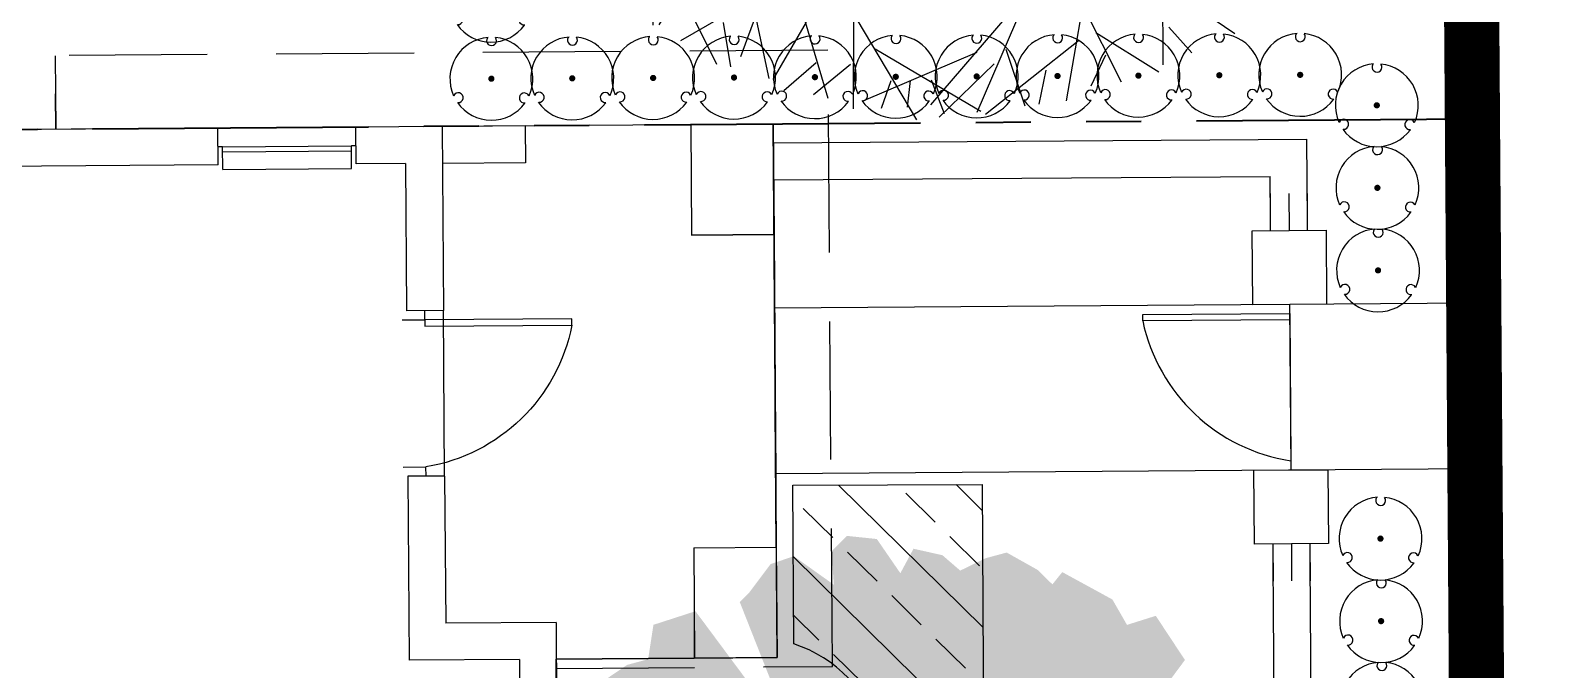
# Model space of a CAD drawing. Header units: feet. Extents: x 919634 to 928945, y 707022 to 708026.
# Drawn here: x 921058.33 to 921085.94, y 707221.49 to 707233.07 of the extents above; entities that cross this region are included whole.
import ezdxf

# ---------------------------------------------------------------- set-up
doc = ezdxf.new("R2010")
doc.units = ezdxf.units.FT
doc.header["$LTSCALE"] = 20
doc.header["$MEASUREMENT"] = 0
for name, pattern in [('PHANTOM2', [1.25, 0.625, -0.125, 0.125, -0.125, 0.125, -0.125]), ('Site Plan$0$HIDDEN2', [0.1875, 0.125, -0.0625]), ('Site Plan$0$PHANTOM2', [1.25, 0.625, -0.125, 0.125, -0.125, 0.125, -0.125])]:
    doc.linetypes.add(name, pattern=pattern)
doc.layers.add('-u-site-propline', color=7, linetype='PHANTOM2', true_color=0xd10000)
for name, color, linetype in [('-u-site-xref', 7, 'Continuous'), ('LK-SHRB-035M', 4, 'Continuous'), ('LK-SHRB-TRNK', 3, 'Continuous'), ('LK-TREE-013M', 6, 'Continuous'), ('LK-TREE-025M', 2, 'Continuous'), ('LK-TREE-035M', 123, 'Continuous'), ('LK-TREE-SM60', 251, 'Continuous'), ('LK-TREE-TRNK', 32, 'Continuous'), ('LP-SHRB', 7, 'Continuous'), ('LP-TREE', 15, 'Continuous'), ('Site Plan$0$-u-site-bldg-slab', 6, 'Continuous'), ('Site Plan$0$-u-site-bldg_interior', 252, 'Continuous'), ('Site Plan$0$-u-site-fence', 4, 'Site Plan$0$FENCELINE1'), ('Site Plan$0$-u-site-wall', 4, 'Continuous'), ('Site Plan$0$A-DOOR', 253, 'Continuous'), ('Site Plan$0$SP-BLDG-ROOF ABOVE', 4, 'Site Plan$0$HIDDEN2'), ('x-RL TH6-LP Block$0$LK-TREE-050M', 253, 'Continuous'), ('x-RL TH6-LP Block$0$LK-TREE-TRNK', 253, 'Continuous'), ('x-RL TH6-LP Block$0$LP-PATT-SHAR', 253, 'Continuous'), ('x-RL TH6-LP Block$0$LP-SHAR-BRDR-CONT', 253, 'Continuous'), ('x-RL TH6-LP Block$0$LP-TREE', 253, 'Continuous')]:
    doc.layers.add(name, color=color, linetype=linetype)
for name, color, linetype, lineweight in [('Site Plan$0$SP-LOT LINES', 252, 'Site Plan$0$PHANTOM2', 40), ('Site Plan$0$SP-SIDEWALK', 2, 'Continuous', 25), ('SP-BUILDING-FOOTPRINT', 1, 'Continuous', 25)]:
    doc.layers.add(name, color=color, linetype=linetype, lineweight=lineweight)
doc.layers.add('x-RL TH6-LP Block$0$-u-site-no_plot', color=253, linetype='Continuous', plot=False)
doc.layers.add('x-RL TH6-LP Block$0$LK-TREE-SHAD', color=253, linetype='Continuous', plot=False)
doc.layers.get('-u-site-xref').off()
doc.linetypes.add('Site Plan$0$FENCELINE1', pattern='A,0.25,-0.1,[133,ltypeshp.shx,S=0.1,R=0,X=-0.1,Y=0],-0.1,1', length=1.45)

# ---------------------------------------------------------------- blocks, each defined once
blk = doc.blocks.new('Site Plan$0$_Details_Kneewall&GATE')
at = {"layer": 'Site Plan$0$-u-site-fence'}
for p, q in [((-2.010000000009313, -0.6699999999254942), (-1.339999999967404, -0.6699999999254942)), ((0, -0.6699999999254942), (3, -0.6699999999254942)), ((0.1666666667442769, -0.6699999989941716), (2.833333333139308, -0.6700000007404014)), ((4.339999999967404, -0.6699999999254942), (5.010000000009313, -0.6699999999254942))]:
    blk.add_line(p, q, dxfattribs=at)
blk.add_lwpolyline([(0.2812500001164153, -3.334039417095482), (0.1666666667442769, -3.334039417095482), (0.1666666667442769, -0.6699999989941716), (0.2812500001164153, -0.6699999989941716)], close=True, dxfattribs=at)
blk.add_arc((-0.367615639581345, -0.1580065070884302), 3.241637188778279, 281.5466680696944, 350.9124866154715, dxfattribs=at)
at = {"layer": 'Site Plan$0$-u-site-wall'}
for p, q in [((-1.339999999967404, -0.3349999998463318), (-2.010000000009313, -0.3349999998463318)), ((4.339999999967404, -0.3349999998463318), (5.010000000009313, -0.3349999998463318)), ((-1.339999999967404, -1.004999999888241), (-2.010000000009313, -1.004999999888241)), ((4.339999999967404, -1.004999999888241), (5.010000000009313, -1.004999999888241))]:
    blk.add_line(p, q, dxfattribs=at)
for points in [[(-1.339999999967404, 0), (0, 0), (0, -1.3399999999674042), (-1.339999999967404, -1.3399999999674042)], [(3, 0), (4.339999999967404, 0), (4.339999999967404, -1.3399999999674042), (3, -1.3399999999674042)]]:
    blk.add_wipeout(points).dxf.layer = 'Site Plan$0$-u-site-wall'
for points in [[(-1.339999999967404, 0), (0, 0), (0, -1.339999999967404), (-1.339999999967404, -1.339999999967404)], [(3, 0), (4.339999999967404, 0), (4.339999999967404, -1.339999999967404), (3, -1.339999999967404)]]:
    blk.add_lwpolyline(points, close=True, dxfattribs=at)
blk = doc.blocks.new('Site Plan$0$_Details_TH6_wall')
at = {"layer": 'Site Plan$0$-u-site-wall'}
for p, q in [((26.26114052953199, 11.17905445431825, -3.51021294011193e-07), (6.261421404546127, 11.04863955639303, -3.510211420201008e-07)), ((3.261485184426419, 11.02907746308483, -3.510211420201792e-07), (0.2687838730635121, 11.00956255046185, -3.510211420202663e-07)), ((0.3313185257138684, 1.337029994116165, 4.963985227955751e-08), (0.2687838730635121, 11.00956255046185, -2.21863025537064e-07)), ((3.265854050754569, 10.35909170750529, -3.510211420203367e-07), (0.9431012092391029, 10.34394541929942, -3.510211420202664e-07)), ((1.001304282573983, 1.341398861608468, 5.452612147528566e-08), (0.9431012092391029, 10.34394541929942, -1.649647676471049e-07)), ((21.92295885749627, 10.48075163690373, -3.510212610104047e-07), (6.265790270874277, 10.3786538009299, -3.510211420204159e-07))]:
    blk.add_line(p, q, dxfattribs=at)
at = {"layer": 'Site Plan$0$-u-site-wall', "rotation": 0.3736110129751679}
blk.add_blockref('Site Plan$0$_Details_Kneewall&GATE', (3.259300763020292, 11.36406851699576, -3.510211175851145e-07), dxfattribs=at)
blk = doc.blocks.new('*U239')
at = {"layer": 'Site Plan$0$A-DOOR'}
blk.add_lwpolyline([(-28.625, -31.96847301748949), (-30, -31.96847301748949), (-30, 0), (-28.625, 0)], close=True, dxfattribs=at)
blk.add_arc((-36.41138767640513, 6.143921902290211), 38.89964626533935, 281.5466680525947, 350.9124866484809, dxfattribs=at)
blk = doc.blocks.new('Site Plan')
at = {"layer": 'Site Plan$0$-u-site-bldg-slab'}
for p, q in [((921071.803369468, 707229.3743255122, 2.697553752533984e-08), (921071.843863994, 707223.7078035363, 2.697553752533984e-08)), ((921065.8344890721, 707224.9982262676, 2.697553752533984e-08), (921065.8130507936, 707227.9981496667, 2.697553752533984e-08)), ((921070.3633746405, 707221.6971724832, 2.346625532772516e-07), (921067.8582583142, 707221.6792702322, 2.697553752533984e-08))]:
    blk.add_line(p, q, dxfattribs=at)
at = {"layer": 'Site Plan$0$-u-site-bldg_interior'}
for p, q in [((921061.7270195001, 707231.3023682099, 2.697553754543162e-08), (921046.3315792783, 707231.1923481557, 2.697553752597302e-08)), ((921061.7270195001, 707231.3023682099, 2.697553754543162e-08), (921064.226955666, 707231.320233442, 2.697553754260324e-08)), ((921061.731783562, 707230.6357185658, 2.697553754543162e-08), (921061.7270195001, 707231.3023682099, 2.697553754543162e-08)), ((921065.7892304842, 707231.3313978879, 2.697553752533984e-08), (921064.226955666, 707231.320233442, 2.697553754260324e-08)), ((921064.2317197279, 707230.6535837979, 2.697553754260324e-08), (921064.226955666, 707231.320233442, 2.697553754260324e-08)), ((921065.7892304842, 707231.3313978879, 2.697553752533984e-08), (921065.8130507936, 707227.9981496667, 2.697553752533984e-08)), ((921067.2943741778, 707231.3418974436, 8.820826040139538e-07), (921065.7892323179, 707231.3311412857, 2.697553752533984e-08)), ((921067.2943741778, 707231.3418974436, 8.820826040139538e-07), (921067.29916206, 707230.6719145512, 8.820826040139538e-07)), ((921071.789079116, 707231.3740178427, 2.697553752533984e-08), (921070.2942975769, 707231.3633357221, 2.346625532772516e-07)), ((921070.2942975769, 707231.3633357221, 2.346625532772516e-07), (921070.3085879288, 707229.3636433919, 2.346625532772516e-07)), ((921071.789079116, 707231.3740178427, 2.697553752533984e-08), (921071.803369468, 707229.3743255122, 2.697553752533984e-08)), ((921061.812758209, 707230.9660744531, 2.697553754543162e-08), (921061.7294270035, 707230.9654789454, 2.697553754543162e-08)), ((921061.812758209, 707230.9660744531, 2.697553754543162e-08), (921064.1439563193, 707230.9827338366, 2.697553754260324e-08)), ((921061.8157102752, 707230.5529828679, 2.697553754543162e-08), (921061.812758209, 707230.9660744531, 2.697553754543162e-08)), ((921064.2293631694, 707230.9833441775, 2.697553754260324e-08), (921064.1460319639, 707230.9827486697, 2.697553754260324e-08)), ((921064.14898403, 707230.5696570845, 2.697553754260324e-08), (921064.1460319639, 707230.9827486697, 2.697553754260324e-08)), ((921061.731783562, 707230.6357185658, 2.697553754543162e-08), (921046.3363433402, 707230.5256985115, 2.697553752597302e-08)), ((921061.8134197845, 707230.8734981664, 2.697553754543162e-08), (921064.1446178949, 707230.8901575499, 2.697553754260324e-08)), ((921065.1273449018, 707230.6599841819, 2.697553752533984e-08), (921064.2317197279, 707230.6535837979, 2.697553754260324e-08)), ((921065.1273449018, 707230.6599841819, 2.697553752533984e-08), (921065.1464011493, 707227.9933856048, 2.697553752533984e-08)), ((921067.29916206, 707230.6719145512, 8.820826040139538e-07), (921065.7940202, 707230.6611583931, 2.697553752533984e-08)), ((921061.8157102752, 707230.5529828679, 2.697553754543162e-08), (921064.14898403, 707230.5696570845, 2.697553754260324e-08)), ((921070.3085879288, 707229.3636433919, 2.346625532772516e-07), (921071.803369468, 707229.3743255122, 2.697553752533984e-08)), ((921065.8130507936, 707227.9981496667, 2.697553752533984e-08), (921065.1464011493, 707227.9933856048, 2.697553752533984e-08)), ((921065.4773525443, 707227.8290797523, 2.697553752533984e-08), (921065.4761615288, 707227.9957421633, 2.697553752533984e-08)), ((921065.0642609593, 707227.8261276861, 2.697553752533984e-08), (921065.4773525443, 707227.8290797523, 2.697553752533984e-08)), ((921065.0833172068, 707225.1595291093, 2.697553752533984e-08), (921065.4964087919, 707225.1624811754, 2.697553752533984e-08)), ((921065.4975998073, 707224.9958187642, 2.697553752533984e-08), (921065.4964087919, 707225.1624811754, 2.697553752533984e-08)), ((921065.8344890721, 707224.9982262676, 2.697553752533984e-08), (921065.1678394278, 707224.9934622057, 2.697553752533984e-08)), ((921065.1678394278, 707224.9934622057, 2.697553752533984e-08), (921065.1916597373, 707221.6602139847, 2.697553752533984e-08)), ((921065.8344890721, 707224.9982262676, 2.697553752533984e-08), (921065.8535453196, 707222.3316276908, 2.697553752533984e-08)), ((921070.3490824548, 707223.6971214159, 2.346625532772516e-07), (921071.843863994, 707223.7078035363, 2.697553752533984e-08)), ((921070.3490824548, 707223.6971214159, 2.346625532772516e-07), (921070.3633746405, 707221.6971724832, 2.346625532772516e-07)), ((921071.843863994, 707223.7078035363, 2.697553752533984e-08), (921071.8581561797, 707221.7078546035, 2.697553752533984e-08)), ((921067.8534942523, 707222.3459198765, 2.697553752533984e-08), (921065.8535453196, 707222.3316276908, 2.697553752533984e-08)), ((921067.8534942523, 707222.3459198765, 2.697553752533984e-08), (921067.8742625846, 707219.4397440836, 2.697553752533984e-08)), ((921067.19160867, 707221.6745061703, 2.697553752533984e-08), (921065.1916597373, 707221.6602139847, 2.697553752533984e-08)), ((921067.19160867, 707221.6745061703, 2.697553752533984e-08), (921067.2076129405, 707219.4349800217, 2.697553752533984e-08)), ((921071.8581561797, 707221.7078546035, 2.697553752533984e-08), (921070.3633746405, 707221.6971724832, 2.346625532772516e-07))]:
    blk.add_line(p, q, dxfattribs=at)
at = {"layer": 'Site Plan$0$SP-BLDG-ROOF ABOVE'}
for p, q in [((921071.803369468, 707229.3743255122, 2.697553752533984e-08), (921070.3085879288, 707229.3636433919, 2.346625532772516e-07)), ((921071.843863994, 707223.7078035363, 2.697553752533984e-08), (921071.803369468, 707229.3743255122, 2.697553752533984e-08)), ((921070.3490824548, 707223.6971214159, 2.346625532772516e-07), (921071.843863994, 707223.7078035363, 2.697553752533984e-08)), ((921067.8534942523, 707222.3459198765, 2.697553752533984e-08), (921067.8582583142, 707221.6792702322, 2.697553752533984e-08)), ((921070.3633746405, 707221.6971724832, 2.346625532772516e-07), (921070.3586105786, 707222.3638221273, 2.346625532772516e-07)), ((921067.8582583142, 707221.6792702322, 2.697553752533984e-08), (921070.3633746405, 707221.6971724832, 2.346625532772516e-07))]:
    blk.add_line(p, q, dxfattribs=at)
at = {"layer": 'Site Plan$0$SP-BLDG-ROOF ABOVE', "elevation": 2.697553752533984e-08}
blk.add_lwpolyline([(921067.8594497881, 707221.5125436706), (921072.8593221199, 707221.5482741408), (921072.7795568679, 707232.7144244158), (921058.7798832086, 707232.6143788937), (921058.7894110534, 707231.2811186359), (921058.7848187184, 707231.923738017)], dxfattribs=at)
at = {"layer": 'Site Plan$0$SP-LOT LINES', "ltscale": 0.4, "elevation": 2.697553752533984e-08}
blk.add_lwpolyline([(921084.6150175129, 707209.1319002379), (921084.4554214397, 707231.4646633198), (920990.4578216025, 707230.7929305936), (920990.6174176758, 707208.4601675116)], close=True, dxfattribs=at)
at = {"layer": 'Site Plan$0$SP-SIDEWALK', "elevation": 2.697553752533984e-08}
blk.add_lwpolyline([(921084.5006791102, 707225.1316200844), (921084.4792408317, 707228.1315434834), (921071.8128975916, 707228.0410262237), (921071.8343358702, 707225.0411028246)], close=True, dxfattribs=at)
at = {"layer": 'Site Plan$0$-u-site-bldg_interior', "xscale": -0.08333333333333334, "yscale": 0.08333333333333334, "zscale": 0.08333333333333333, "rotation": 90.40944444413007}
blk.add_blockref('*U239', (921065.4952177764, 707225.3291435865, 2.697553752533984e-08), dxfattribs=at)
at = {"layer": 'Site Plan$0$-u-site-wall', "rotation": 270.0358732438042}
blk.add_blockref('Site Plan$0$_Details_TH6_wall', (921070.4481778819, 707231.3646839677, 3.882744892544605e-07), dxfattribs=at)
blk = doc.blocks.new('x-RL TH6-LP Block$0$TREE-SIMP-024')
at = {"layer": 'x-RL TH6-LP Block$0$LK-TREE-SHAD'}
blk.add_hatch(color=256, dxfattribs=at).paths.add_polyline_path([(0.1890392876505302, -0.4914625425579686), (0.2122538417685007, -0.5256094872272712), (0.2532375141730938, -0.5283298083166699), (0.3119894994224524, -0.5023558214439703), (0.3488751212994714, -0.5037111922460724), (0.3748395371480342, -0.4777467763975238), (0.4103546213606251, -0.4941301901573638), (0.4458784854625435, -0.4804583228024413), (0.4499869085587704, -0.4463034049931593), (0.4827752814527457, -0.4435615268122319), (0.5237645425420112, -0.4271557661335734), (0.5374364046921016, -0.3916319072365013), (0.4677999237022448, -0.2646004044787063), (0.4814606117391236, -0.2673287123739385), (0.5811675407061045, -0.3424377704076562), (0.6358238768052615, -0.3069019339042427), (0.6249050584882809, -0.2713852550636489), (0.6563316736071556, -0.2536161387256897), (0.6905033561629352, -0.1921294586080649), (0.6754793072618952, -0.1798385099472739), (0.6932444327993608, -0.1620733844098154), (0.7151139873763555, -0.1238148273882871), (0.7082908266705772, -0.09785999622977926), (0.6932723684028588, -0.06644295733990191), (0.7124048371439358, -0.04457898493521384), (0.7206121090560202, -0.009056715461291276), (0.6905616235424645, 0.007328289670340382), (0.7329206188030071, 0.03602978614996744), (0.7370298401875459, 0.07291700591118655), (0.7179093405918024, 0.09203750550695133), (0.676924078764074, 0.08929323635833697), (0.7124583154346453, 0.1384849718098451), (0.7029036562701094, 0.1671713118368103), (0.6687575131452945, 0.193118164650528), (0.6564657629400017, 0.2054099148558279), (0.5362310864248627, 0.1589257265477073), (0.5335043751062472, 0.1780510184884818), (0.6455525333076935, 0.2600526754644719), (0.629173911892849, 0.311961547954219), (0.5868252892009878, 0.3187799195711634), (0.5800021304438587, 0.3447347591907146), (0.5417667199370442, 0.4021018401502943), (0.5253745262878908, 0.4075616432481155), (0.5089783437868505, 0.3993599652255568), (0.5035185354842042, 0.4157521536698852), (0.4693747885318942, 0.4498959006221668), (0.4488845495600344, 0.4567206592121238), (0.4038004408650693, 0.4526090468599193), (0.3942457764956941, 0.4812953816820524), (0.3464349545334926, 0.496309052809579), (0.3341336228943703, 0.4758132232043835), (0.3327790503805659, 0.5154311470333397), (0.3081915624256624, 0.5263531546063263), (0.2494443643164743, 0.5167729508059438), (0.2439733819006165, 0.4949129724579535), (0.2112025668366186, 0.5522816480455219), (0.1524505763824209, 0.5263076559679831), (0.1497110976301883, 0.5017161739563747), (0.1811305294363592, 0.4948946130834457), (0.202984124067541, 0.4785072085230979), (0.212541181353231, 0.45801777109574), (0.2344003614129235, 0.4607564515596465), (0.2835801296677403, 0.4553062246908226), (0.2904048882577115, 0.4348159857189486), (0.3081524507603319, 0.3924705522830649), (0.3614310626261954, 0.3883876718740424), (0.3819133199970679, 0.354239934121253), (0.3832702886833488, 0.3228189044308749), (0.4119582233383312, 0.3187288407091629), (0.4338078271690051, 0.2886799465673988), (0.4365281534632288, 0.2476962793676662), (0.312182657679358, 0.1588602791116926), (0.4802353394693739, 0.2149214735031819), (0.5048180383354861, 0.1876056743968348), (0.5075423554302176, 0.1602834967785185), (0.5048004805054802, 0.1274951206283248), (0.4965979976822155, 0.1083666426877699), (0.5239185806725288, 0.1001777301501932), (0.5416661483799885, 0.05783230191914868), (0.5266269378214474, 0.01820959095000774), (0.5074992581692186, 0.01273941007867307), (0.5252540059331636, -0.005015337685279064), (0.5129446926930257, -0.05283414645331419), (0.4979158599080051, -0.05693698412104453), (0.5361496757868451, -0.1197686605234622), (0.5033493272351564, -0.1634950041924412), (0.4732932530368998, -0.1662360808288668), (0.4801140208263632, -0.2003878093821498), (0.4746406454941905, -0.2304446851249153), (0.4514085283413749, -0.2564082994289478), (0.4418442877430095, -0.2605095392124781), (0.426813860329986, -0.2700769723230536), (0.4186041922453967, -0.3137961359355472), (0.3899074796497359, -0.3397613448675685), (0.3653199916948324, -0.3288393372945819), (0.239660629690519, -0.2387102159554928), (0.3434432538051624, -0.3916885715269984), (0.3256701466667096, -0.4367766762272822), (0.2901462825647911, -0.4504485435822119), (0.2696576382209059, -0.4381591895494168), (0.2559953555560242, -0.4408954770970226), (0.2505179861671536, -0.4846138391650001), (0.2286588009026502, -0.4873525248337458), (0.2177264207609824, -0.4982849049754137)])
at = {"layer": 'x-RL TH6-LP Block$0$LK-TREE-050M'}
for p, q in [((-0.04860488914232519, 0.3204401747418828), (-0.1004783664031379, 0.4881257947864839)), ((-0.05369746659829389, 0.4915933362915723), (-0.04860488914232519, 0.3204401747418828)), ((0.2897369795163627, 0.1452474562183212), (0.4331856951178565, 0.2463997710962005)), ((0.4509396161136294, 0.2029800207524346), (0.2897369795163627, 0.1452474562183212)), ((-0.484126475581121, 0.1008413697186938), (-0.3197764530257245, 0.05279546313309424)), ((-0.3197764530257245, 0.05279546313309424), (-0.4952847406890442, 0.05527856086738581)), ((0.3323934762303793, -0.366144784429423), (0.2276721902811687, -0.2306723100195143)), ((0.2276721902811687, -0.2306723100195143), (0.3682018494262422, -0.3358423614288597)), ((-0.2455091501645086, -0.4292699423333417), (-0.1490278276294532, -0.2878107840738551)), ((-0.1490278276294532, -0.2878107840738551), (-0.2056244374518599, -0.4539617653212815))]:
    blk.add_line(p, q, dxfattribs=at)
for centre, radius, start, end in [((-0.002046592426324878, 0.4868550850393945), 0.05186775325439813, 9.894664786015177, 174.758577227328), ((0.09479688157250621, 0.4893167681903066), 0.04800949825501283, 350.9389413252036, 173.4733813780408), ((-0.1406577635833912, 0.4643518711474144), 0.04668600864248076, 30.61256466583337, 182.9404446800889), ((0.1742931968898063, 0.4599880194734851), 0.03877302073807031, 346.4677891969286, 145.8460662159045), ((-0.2256235228414027, 0.416537993178828), 0.05803041528278666, 48.19387987775519, 187.3850517374514), ((0.249491642336892, 0.4128623806588791), 0.05490868705670256, 338.5456909887605, 138.9426875496921), ((-0.3155583000221611, 0.3648621441673399), 0.05490868705670256, 50.5456909887609, 210.9426875496927), ((0.3264296698085047, 0.3432980403228925), 0.05803041528278666, 336.1938798777554, 115.3850517374514), ((-0.3836150434950696, 0.3079067958741248), 0.03877302073807031, 58.46778919692883, 217.8460662159039), ((0.398159233570567, 0.2772661021778475), 0.04668600864248076, 318.6125646658333, 110.9404446800895), ((-0.4360740535002208, 0.2413643889474102), 0.04800949825501283, 62.93894132520439, 245.4733813780411), ((-0.4636591329584405, 0.1485000700117638), 0.05186775325439813, 81.89466478601592, 246.7585772273271), ((0.4623942692778655, 0.1523929201382828), 0.05186775325439813, 297.894664786015, 102.7585772273273), ((0.4946617483395528, 0.06105000505942826), 0.04800949825501283, 278.9389413252028, 101.4733813780415), ((-0.4850905122466429, 0.009719136930840477), 0.04668600864248076, 102.6125646658336, 254.9404446800894), ((0.4913341631808805, -0.02361856542178487), 0.03877302073807031, 274.4677891969283, 73.84606621590467), ((-0.4658726755859846, -0.08586340293272343), 0.05803041528278666, 120.1938798777553, 259.3850517374512), ((0.4697526148953841, -0.1096991602439772), 0.05490868705670256, 266.5456909887607, 66.94268754969211), ((-0.4445173971826932, -0.1873651743553211), 0.05490868705670256, 122.545690988761, 282.9426875496918), ((0.4273681537194989, -0.2043681359880694), 0.05803041528278666, 264.1938798777555, 43.3850517374514), ((-0.4113803323655247, -0.2696911542562219), 0.03877302073807031, 130.4677891969289, 289.8460662159039), ((0.3867337028646318, -0.2929919960733187), 0.04668600864248076, 246.6125646658334, 38.94044468008853), ((-0.3643054682475793, -0.3401453721469778), 0.04800949825501283, 134.9389413252038, 317.4733813780404), ((-0.2845105109362862, -0.3950769944404016), 0.05186775325439813, 153.8946647860153, 318.7585772273273), ((0.2878219670432429, -0.3926710807491034), 0.05186775325439813, 225.8946647860147, 30.75857722732785), ((0.2109208918357979, -0.4515857900502454), 0.04800949825501283, 206.9389413252034, 29.47338137804071), ((-0.1591446606051079, -0.4583451141828618), 0.04668600864248076, 174.6125646658334, 326.940444680089), ((-0.06230162510055948, -0.4696044945809916), 0.05803041528278666, 192.1938798777558, 331.3850517374509), ((0.04083143997263505, -0.4806601902269989), 0.05490868705670256, 194.5456909887608, 354.942687549692), ((0.1293680157899644, -0.4745850956696813), 0.03877302073807031, 202.4677891969289, 1.846066215904139)]:
    blk.add_arc(centre, radius, start, end, dxfattribs=at)
at = {"layer": 'x-RL TH6-LP Block$0$LK-TREE-TRNK', "const_width": 0.03749999999999999}
blk.add_lwpolyline([(0.01325825214726706, 0.01325825214723153, 1), (-0.01325825214723864, -0.01325825214726706, 1)], format="xyb", close=True, dxfattribs=at)
blk = doc.blocks.new('x-RL TH6-LP Block', base_point=(1241.69948305884, -21.8293156442694))
at = {"layer": 'x-RL TH6-LP Block$0$LP-PATT-SHAR'}
h = blk.add_hatch(dxfattribs=at)
h.set_pattern_fill('ANSI33', color=256, scale=6)
h.set_pattern_definition([(45, (922115.9629815341, 708813.3011943189), (-1.060660171779821, 1.060660171779821), []), (45, (922117.0236417041, 708813.3011943189), (-1.060660171779821, 1.060660171779821), [0.75, -0.375])])
edge = h.paths.add_edge_path()
edge.add_arc((1362.714830216945, -8.73839009005976), 2.345190513784609, 226.6654918004809, 341.9038186612716)
edge.add_line((1364.944019248593, -9.466836935840547), (1367.821565536084, -9.466836935840547))
edge.add_line((1367.821565536084, -9.466836935840547), (1367.808202122687, -12.89746824093163))
edge.add_line((1367.808202122687, -12.89746824093163), (1355.755799624021, -12.87911098042969))
edge.add_arc((1356.069419242944, -8.865700124315143), 4.025645782399537, 203.0857106891119, 265.53182077649393, ccw=False)
edge.add_line((1352.366149929003, -10.44418685336132), (1361.105427859467, -10.44418685336132))
at = {"layer": 'x-RL TH6-LP Block$0$-u-site-no_plot'}
blk.add_line((1241.69948305884, -21.8293156442694), (1374.366149725276, -21.82931564433966), dxfattribs=at)
at = {"layer": 'x-RL TH6-LP Block$0$LP-SHAR-BRDR-CONT'}
blk.add_lwpolyline([(1361.105427859467, -10.44418685336132, 0.5499724473979709), (1364.944019248593, -9.466836935840547), (1367.821565536084, -9.466836935840547), (1367.808202122687, -12.89746824093163), (1355.755799624021, -12.87911098042969, -0.2794219062731604), (1352.366149929003, -10.44418685336132)], format="xyb", close=True, dxfattribs=at)
at = {"layer": 'x-RL TH6-LP Block$0$LP-TREE', "xscale": 14.70790299536585, "yscale": 14.70790299536585, "zscale": 14.70790299536585}
blk.add_blockref('x-RL TH6-LP Block$0$TREE-SIMP-024', (1356.05587743409, -11.51432379486505), dxfattribs=at)
blk = doc.blocks.new('SHRUB-LRG-020')
at = {"layer": 'LK-SHRB-035M'}
for centre, radius, start, end in [((0, 0), 0.5, 94.34978531993045, 204.197478914356), ((0.001889855033477161, 0.4603848002291109), 0.05995317584729301, 145.5617106720357, 37.37413056032797), ((0, 0), 0.5, 335.6607324966503, 84.36192919374862), ((-0.3996498600313707, -0.2285557376460936), 0.05995317584729301, 265.5617106720358, 157.3741305603279), ((0.3977600049978971, -0.2318290625830173), 0.05995317584729301, 25.56171067203576, 277.3741305603279), ((0, 0), 0.5, 215.0580211348241, 323.979530820607)]:
    blk.add_arc(centre, radius, start, end, dxfattribs=at)
at = {"layer": 'LK-SHRB-TRNK', "const_width": 0.0375}
blk.add_lwpolyline([(-0.01875000000000071, 0, 1), (0.01875000000000071, 0, 1)], format="xyb", close=True, dxfattribs=at)
blk = doc.blocks.new('TREE-DCID-450')
at = {"layer": 'LK-TREE-SM60'}
h = blk.add_hatch(color=256, dxfattribs=at)
h.paths.add_polyline_path([(-0.01440497895754334, 0.1540650129120706), (0.04206441798930882, 0.1287646582631226), (0.0225919994297783, 0.09957180131218024), (0.0225919994297783, 0.05480966340442706), (0.03816987552733053, 0.002262702955505347), (0.05958927156746086, -0.01525282915227422), (0.06737806274105651, -0.04249943495221942), (0.03816987552733053, -0.07169210984039864), (0.008961688313604554, -0.03666086356204801), (-0.028035583824078, -0.0347147944738424), (-0.06113831349983911, -0.04249943495221942), (-0.09034650071356509, -0.02887622308364257), (-0.1039771055800998, -0.01525282915227422), (-0.06892710467337793, 0.0003166338672997426), (-0.04945497986426517, 0.02561698851627625), (-0.02998285505509557, 0.04897109201422722), (-0.02414104136209971, 0.08984090968277769), (-0.01829952141952162, 0.1112489440925515), (-0.01440497895754334, 0.134603229653294)])
h.paths.add_polyline_path([(-0.0825515407821058, 0.2219602300991426), (-0.06427027999023949, 0.2493674152737526), (-0.05512964959427791, 0.2447994600466075), (-0.05817642847614479, 0.2706840541664235), (-0.05817642847614479, 0.2935232841138884), (-0.03227822047961126, 0.2737292362760115), (-0.02770805215681094, 0.2402316868822254), (0.01494802719071231, 0.2173924569347605), (0.021804160926024, 0.203192288106635), (-0.004030890740068571, 0.1722068409936242), (-0.0160872873509561, 0.1756496482214231), (-0.0522564771836187, 0.2152422954667372)])
h.paths.add_polyline_path([(0.06284373196393744, 0.2610731419110834), (0.0653391413932809, 0.2386257110727854), (0.07781648229047278, 0.2186723582997274), (0.100276048405874, 0.2448611793300586), (0.1239831723607949, 0.243614049266057), (0.138956216437748, 0.242366919202027), (0.127726433380019, 0.2548378557166018), (0.1177445019122274, 0.2685557402323866), (0.1052668672646178, 0.266061480104355), (0.1052668672646178, 0.286014832877413), (0.08655085591885836, 0.3134507839717458), (0.08530300432897775, 0.2847678848761745)])
h.paths.add_polyline_path([(0.1115125877221885, -0.1179668253498392), (0.1394685170904495, -0.1039962376911774), (0.1800045999868871, -0.09281994962702811), (0.2079602356047872, -0.08862868229800824), (0.2163471025403396, -0.07186415917038858), (0.2401097453160332, -0.04112886632128721), (0.2624744300605357, -0.02296719339639708), (0.2792478701813366, -0.05090836871374904), (0.2512919408130756, -0.07884936196833792), (0.2890324013976624, -0.09840800262770699), (0.2736566255575781, -0.1067903552228984), (0.2680656746842374, -0.1179668253498392), (0.2275295917877997, -0.1025992699566984), (0.1925847535151206, -0.1207609428815886), (0.1772089776750363, -0.1305402632112589), (0.1897891312032129, -0.1626725237948392), (0.1897891312032129, -0.172451844124538), (0.175811019643902, -0.1920106668466701), (0.1716177330513347, -0.1948047843784195), (0.1562419572112503, -0.1514960536678984), (0.1422641394023003, -0.1291432954768084), (0.1185014966266635, -0.1221579106160675)])
h.paths.add_polyline_path([(-0.1630015432822915, -0.03852992009299783), (-0.1280646362696984, -0.06970689725380907), (-0.1130918859431063, -0.0784366256391138), (-0.1417898287567709, -0.1021311865414418), (-0.1505242023850997, -0.1382966839582878), (-0.1580107244235478, -0.1445321522155609), (-0.1854611093976928, -0.1345554758290461), (-0.1966908924554218, -0.147026230280801), (-0.1966908924554218, -0.107119524734685), (-0.2228934258396862, -0.09714284834817022), (-0.246600843544968, -0.08966043208965857), (-0.2291323900386715, -0.07594236551111067), (-0.2341232088974152, -0.05349493467281263), (-0.2091682333526137, -0.05224780460878264), (-0.176726735769364, -0.04351825828626943)])
at = {"layer": 'LK-TREE-013M'}
for p, q in [((-0.09315919696177843, 0.4438243714632648), (-0.09077014803744987, 0.4844139027502763)), ((-0.1648307957340478, 0.4151729408957294), (-0.150496474887575, 0.4724758055180516)), ((0.09329488657482443, 0.4173659445158648), (0.09557600658644105, 0.4820262812114748)), ((0.2150286657468143, 0.4032348436635047), (0.226973932208864, 0.4342738957698344)), ((0.08363074012439142, 0.3936843679700814), (0.1457461268190627, 0.4175605589472724)), ((-0.2467845256513215, 0.3896886797165564), (-0.2890615636632958, 0.4008472256119617)), ((-0.04673651270280743, 0.3459636747371633), (-0.01188382331835669, 0.3957233508021432)), ((-0.09652607598638951, 0.3857714148916926), (-0.04673651270280743, 0.3459636747371633)), ((-0.3248973630494163, 0.3316062637574149), (-0.3320645207426196, 0.369808173505632)), ((-0.3416207328202461, 0.3053424512414225), (-0.3487878959735156, 0.348319600579984)), ((0.0852058215355953, 0.2862520627617329), (0.0852058215355953, 0.3584035954970375)), ((0.3201470095208094, 0.3339938818089507), (0.351204700138112, 0.3363815033477522)), ((0.3607609176758046, 0.2528148262094447), (0.3965967116018589, 0.2934043540091977)), ((-0.3811688361132894, 0.2658042437716546), (-0.4009901137378051, 0.2802318388418925)), ((-0.4063858245408483, 0.1920442863129921), (-0.4232906573850528, 0.2595262254408084)), ((0.377484287446606, 0.2504272081579018), (0.444377777450029, 0.2313262532837967)), ((0.4287537901741132, 0.1917086768433549), (0.4511590928327109, 0.2016606092665469)), ((-0.400091877542593, 0.1763676142288091), (-0.4531613367078364, 0.1871075582336772)), ((-0.4500880478695137, 0.1006054102198704), (-0.4676846340854013, 0.1263083485079122)), ((0.4432208306164966, 0.1376899109852019), (0.4840237153025555, 0.1224082816797392)), ((0.4576042745701727, 0.1100751416688013), (0.4942716777318026, 0.09718112742993412)), ((0.4634756313160437, 0.0154584330974501), (0.4996508068255991, 0.0444199481082137)), ((-0.4574933079310313, -0.02505022681943103), (-0.4903465487955145, -0.03022484866149)), ((0.4499418562241146, -0.07032991049203474), (0.4924004322734277, -0.1113952288022375)), ((-0.3835233905510904, -0.1340689305663147), (-0.4352584718302808, -0.09221352321144138)), ((0.3903270279207618, -0.1147827699898727), (0.3309577320378878, -0.137997926559521)), ((0.3309577320378878, -0.137997926559521), (0.3566245309020246, -0.193061078989146)), ((-0.4086575737746045, -0.1430628732484394), (-0.4660023648680749, -0.1678949829759091)), ((0.4389189235642448, -0.1467250510424378), (0.4728759643243166, -0.1690887937453027)), ((-0.2770124315115936, -0.2231099367197942), (-0.3375319197601527, -0.2178064603551633)), ((-0.2865921641108571, -0.2861328334439861), (-0.2770124315115936, -0.2231099367197942)), ((0.3071014382502142, -0.2747596259459328), (0.2967211328347332, -0.3404912242779901)), ((0.3274575127048536, -0.2920294957798006), (0.377635146105149, -0.3292754867777319)), ((-0.3385509387789511, -0.3122435089629931), (-0.3748970284633515, -0.3304692975471326)), ((-0.2779022726665517, -0.3599872189458608), (-0.3346951695623375, -0.3762247652579802)), ((0.2496734300077321, -0.3933288053862327), (0.2705814044101658, -0.4191932356505106)), ((-0.2100864488609773, -0.4201448101992042), (-0.2033804553388165, -0.4604113622623345)), ((0.04653974769030356, -0.44432662898042), (0.06377341292949268, -0.4956561007850411)), ((0.1371498261722195, -0.4497434805709872), (0.1236887217708045, -0.4778340403978305)), ((-0.1254981236972412, -0.4568255939683823), (-0.1549983691656678, -0.4821334894777252)), ((-0.09439130997273537, -0.4581765507687976), (-0.1280270315055247, -0.4858720708018751)), ((0.03611032491772903, -0.4576156830130458), (-0.01387833224148949, -0.5059966672667642)), ((-0.04037616623730855, -0.4726571091571756), (-0.04296019127139061, -0.4970366366506056))]:
    blk.add_line(p, q, dxfattribs=at)
for points in [[(-0.06835736086657107, 0.3678529144676475), (-0.07909973129417835, 0.4902667402077725)], [(-0.06970815394106467, 0.3995809458223505), (-0.02184173379103527, 0.4902667402077725)], [(0.0005635688675624806, 0.4255791585334876), (-0.06416286285511319, 0.4877787553583488)], [(-0.04673651270280743, 0.4429950455049578), (-0.04424703644966144, 0.4927547215699377)], [(-0.006904865351970102, 0.3982113356515669), (0.01798991355977364, 0.4877787553583488)], [(0.04537417418475798, 0.455434966264832), (0.05533208465743655, 0.4877787553583488)], [(0.08022686356920872, 0.4305551247450836), (0.06777947684338415, 0.4902667402077725)], [(-0.1239103311513077, 0.3957233508021432), (-0.1313787653708403, 0.4753388345984746)], [(-0.07163129707464577, 0.4131392377736134), (-0.1164418969317467, 0.4728508532363023)], [(0.003053045120708475, 0.4305551247450836), (0.0901847795019819, 0.480314804297322)], [(-0.127613090286502, 0.4215719916694809), (-0.1662314602153572, 0.4579229476269973)], [(0.01301096105348165, 0.3982113356515669), (0.157400682017709, 0.4628989173258589)], [(0.1410945748821746, 0.3600350005503401), (0.154911205764563, 0.4604109324764281)], [(0.1499322477981764, 0.4156272226230442), (0.1847849426426933, 0.4579229476269973)], [(-0.110683972820425, 0.3798218992892259), (-0.2209999760052597, 0.4429950455049578)], [(-0.1877041437994649, 0.2983625712541027), (-0.1836578049075683, 0.455434966264832)], [(0.2395534584325674, 0.3509396409487522), (0.1897639006090799, 0.4529469814154083)], [(-0.1861472866208089, 0.3683555279202295), (-0.2234894577184718, 0.4380190792933689)], [(-0.151294591776292, 0.4006993205009977), (-0.2594239425623073, 0.4155562793025354)], [(-0.2458947549170034, 0.2837640779123021), (-0.2458947549170034, 0.4280671433829184)], [(0.2707013934048064, 0.3662800840237139), (0.2793851057834047, 0.4006993205009977)], [(-0.2654306981974628, 0.3607305775325642), (-0.3156001446060372, 0.3758194824685006)], [(0.242042940145808, 0.348451659586587), (0.3017904084420024, 0.3832834335295274)], [(0.306769366408389, 0.3161078670058117), (0.3092588426615634, 0.3832834335295274)], [(-0.2882158839810529, 0.3210838367046733), (-0.3180896208592117, 0.3733314976190769)], [(0.2918324979693239, 0.2937160138227455), (0.3341536270334018, 0.3584035954970375)], [(-0.2334473681911788, 0.308643915944792), (-0.3579212682100206, 0.3384997236761365)], [(-0.3056422286732641, 0.2812760930628713), (-0.3778370946154723, 0.323571821554097)], [(-0.3895038305859941, 0.2006253973701178), (-0.3761386918000937, 0.311827424015668)], [(0.3217062348474542, 0.3061559345826197), (0.4212853559545806, 0.2663481909408318)], [(-0.3728581366490857, 0.2812760930628713), (-0.3902844813413253, 0.3011799648837723)], [(0.3590484059451455, 0.2937160138227455), (0.3889221428232759, 0.303667949733196)], [(-0.3404949235178094, 0.2787881117007061), (-0.4375845683717614, 0.2240524659368646)], [(-0.3902844813413253, 0.2489323039693616), (-0.4226476999326962, 0.2539082701809576)], [(0.3167272768810676, 0.2464443191199308), (0.4237748322077266, 0.258884239879805)], [(0.4196611933423071, 0.1499921012998442), (0.4208035560452572, 0.2614420230696908)], [(-0.4267592910456415, 0.1158747125761366), (-0.4420743343380593, 0.2220166329623083)], [(-0.3701217140440463, 0.1443065598786859), (-0.4368551012331636, 0.2279045581701666)], [(0.3764747506373567, 0.2315164169978914), (0.4660959612717761, 0.1643408539614342)], [(0.4187000843081989, 0.2080390270838706), (0.4391910067515141, 0.2335784134264287)], [(0.437997454971736, 0.1767754753385447), (0.4639478859484143, 0.1819151966266617)], [(-0.4346570891953547, 0.1544339417591232), (-0.4582125869497133, 0.1753293888463361)], [(-0.3682053690691305, 0.06919199049426084), (-0.4679814113607392, 0.1524417454146771)], [(0.4043895009838252, 0.118564791493057), (0.4771161092998852, 0.1599395151761982)], [(0.3858186872591318, 0.03575085847324999), (0.4800861385600683, 0.1352279525106894)], [(-0.4279094831213115, 0.09796303884331792), (-0.487329968371057, 0.06653120525881207)], [(-0.4010491352074439, 0.09622325791363551), (-0.4782307887787738, 0.1005306399628054)], [(0.4301508458988508, 0.08356926247358842), (0.4903355159781029, 0.0833168470588248)], [(0.3807430066503343, 0.07278427992727643), (0.5016405427310247, -0.006573563751850031)], [(0.4497714992724582, 0.04437503003362053), (0.4912454359353546, 0.07991690495676096)], [(-0.4235568160197261, 0.02573641311336416), (-0.4835957512612765, 0.06006335149820075)], [(-0.4556977889715768, 0.04211372218932752), (-0.4874757004787114, 0.03195184673063522)], [(0.4237099162563709, -0.08121893968558425), (0.5039842896065636, 0.03231769885958613)], [(-0.4244667302268681, 0.02233646802636002), (-0.4879128995317501, -0.07178622412531865)], [(0.394396068949959, -0.1027590214649052), (0.5021210957380617, -0.0355970257720486)], [(0.4200550326912378, -0.0284605813768124), (0.4990565234470523, -0.03095308826033261)], [(-0.4356772139489919, -0.0876215679381005), (-0.4897327336961439, -0.07858611131437954)], [(-0.3919144283038918, -0.07385351644936122), (-0.4769505233409177, -0.1057015187815296)], [(0.4418547181180088, -0.1096050704280458), (0.4876647803060052, -0.09049190283468533)], [(-0.3521339700299109, -0.1974909370921267), (-0.4803499195513439, -0.1047895615289036)], [(-0.3626158395021548, -0.1349323736300505), (-0.474031683157591, -0.1356369397979904)], [(0.3861634468808006, -0.1468741454122409), (0.4434804631235352, -0.2317089702540045)], [(0.4015808683269029, -0.1500261923900013), (0.4756979441471572, -0.1410748822862615)], [(-0.4137524642974029, -0.1554521525219599), (-0.4592405468261802, -0.1960877133686125)], [(-0.3751655550731527, -0.2222866398054038), (-0.4618245688401998, -0.1717081841315533)], [(0.4149893640868356, -0.1865136119434254), (0.4568377695166248, -0.2135493996532603)], [(-0.4178726944034281, -0.1980753876789692), (-0.4508621926493959, -0.2056234787877713)], [(0.3562897100026703, -0.1986169754971243), (0.4214099813642918, -0.264960196309687)], [(0.3762567227549312, -0.2187687406986925), (0.4624863695717352, -0.1938138049429767)], [(-0.342176056827185, -0.2147385486966087), (-0.4321911071005502, -0.2379627475908208)], [(0.3463317967999444, -0.2158645871016063), (0.3301580253571501, -0.3732535443391214)], [(-0.3696115037989784, -0.2219546063769542), (-0.3911147188931068, -0.3091091389575311)], [(0.3793212977759595, -0.2234126734818389), (0.3788485771617331, -0.3237508087079348)], [(0.2748499323605529, -0.2550833581224623), (0.4419009010775312, -0.2394208146957055)], [(-0.2907557481708523, -0.2540414597652401), (-0.3858009427574132, -0.3232888389034656)], [(0.2987123596857941, -0.2548312044095837), (0.3537135203814614, -0.3523581019804709)], [(-0.3123023199490547, -0.2664813787814921), (-0.4144299415089847, -0.2737019584959342)], [(-0.361044063560513, -0.2716256221036986), (-0.4053819452434482, -0.2943495104588436)], [(0.3797073080421569, -0.272503767128029), (0.4027388958154461, -0.2972994651127436)], [(-0.3227407834287419, -0.2782572339257712), (-0.3520472593918953, -0.3469201594922069)], [(0.3407343885517093, -0.2902471607652828), (0.3986698578063397, -0.3093232153813261)], [(-0.2782138129541067, -0.2956686006067812), (-0.2739123319092869, -0.4225422082750754)], [(-0.2766124099489389, -0.3125407927412311), (-0.3467334802361393, -0.3610998576945121)], [(0.2591488788019376, -0.312134184862451), (0.3292481053998983, -0.3698536022370575)], [(-0.2976641044085682, -0.3247609935365006), (-0.3142245322671329, -0.3825752333344781)], [(-0.1608145047858045, -0.3198753277141861), (-0.3033567048572365, -0.396422899851963)], [(-0.2758986836669237, -0.3375082017548436), (-0.2160280520215281, -0.4581131438132005)], [(0.2929537539743308, -0.3431498432270956), (0.3121565788769942, -0.3944810248547839)], [(-0.2266989582469137, -0.3550391350855762), (-0.2683582779050653, -0.4222101795751954)], [(-0.1235668794489868, -0.3644862354379228), (-0.248536999990506, -0.4366377681732274)], [(-0.1513371445900873, -0.3661464013388667), (-0.1149560825265041, -0.488871864728992)], [(0.1234133062741591, -0.3631242907371259), (0.1012049248000437, -0.4911577555109261)], [(0.1887226636974049, -0.3893322612421102), (0.1890141306427893, -0.4584909735698943)], [(0.1921220596178159, -0.3884202975172784), (0.3053577867461854, -0.3963049458322558)], [(-0.180738163584067, -0.4147417017515096), (-0.1684365035058022, -0.4708805759674348)], [(0.06303954711316351, -0.4030071238863115), (0.02028905684898064, -0.5019329865921378)], [(0.1164254250616352, -0.4050834602785471), (0.1512859495689156, -0.474078424002002)], [(-0.1347261740942827, -0.4197972877204208), (-0.1650371072954044, -0.4717925332200679)], [(-0.09153848448701751, -0.4149850730980944), (-0.09207022686089772, -0.4986555252724543)], [(0.1944224498093092, -0.424243648470167), (0.2152993825188219, -0.4477953557737919)], [(0.1122618440216741, -0.4371748357009224), (0.0279977662069939, -0.5035090124453063)], [(0.1283489045364377, -0.4292150943912958), (0.1852799135330088, -0.4649588273305056)], [(0.02023786777215264, -0.4472860029101753), (-0.08274848164816717, -0.4913124665192683)], [(-0.07195748200098251, -0.4439244015427093), (0.02398980015001939, -0.5006386775487215)], [(0.08281747107372439, -0.4632941441240348), (0.07649923194995267, -0.4941415271216982)], [(-0.05793053049910668, -0.4731957569435821), (-0.06645461678357378, -0.4982393500526001)], [(-0.02120681514338685, -0.4721155195953912), (-0.009334518995302687, -0.5026308721495454)]]:
    blk.add_lwpolyline(points, dxfattribs=at)
for centre, radius, start, end in [((0.0929995990450152, 0.3141234923843967), 0.00941071037063068, 201.237556200019, 346.3860132152129), ((-0.04791943266093313, 0.3002995497882353), 0.01109920781011309, 205.9837011284043, 337.8395669460756), ((0.09557644269742127, 0.304754813949522), 0.01077010211177148, 199.4749511840295, 326.2834874102849), ((-0.04650763282492676, 0.2872637945991983), 0.01068203943064911, 199.1509837149464, 358.6023133305524), ((-0.1730833923880084, 0.2620053922813383), 0.02143136251897573, 297.7348180432543, 25.77378084479265), ((-0.1676815373614318, 0.261220037292901), 0.03083998576865279, 313.852064452329, 12.72553219414412), ((0.09833563870995476, 0.2677456481119336), 0.03192135161980732, 182.4018346451996, 248.438704259297), ((0.1501260810456415, 0.2540357259315869), 0.01260146596551489, 102.2944824921987, 274.5306114129489), ((0.1631193163981095, 0.2546108015538522), 0.01199782519262423, 95.96625995647123, 275.4617465998338), ((0.07589340580520343, 0.2491623205159073), 0.02199626862419357, 163.3145749773558, 260.4702490029256), ((-0.04094021384798907, 0.22990357822205), 0.01892741717978234, 264.082003328364, 28.65652278563337), ((-0.3028264371765772, 0.004306979005477274), 0.01199782519262423, 215.9662599564723, 35.46174659983342), ((-0.2958317894023708, -0.006657955075979771), 0.01260146596551489, 222.2944824921991, 34.53061141294863), ((0.2995378425375179, -0.0123246413039908), 0.0215476674484434, 167.2599946239196, 258.5770274797434), ((0.2962780553931736, -0.01541558467552306), 0.02489660605528816, 182.9671353506048, 259.6206558022914), ((-0.2779947129519655, -0.06069439023775658), 0.02189172253068268, 291.5164305460105, 38.5179790425147), ((-0.3124809889085896, -0.07925887166175016), 0.01077010211177148, 319.4749511840299, 86.28348741028393), ((-0.3193060806068786, -0.08617482294374668), 0.00941071037063068, 321.237556200019, 106.3860132152135), ((0.2228832009824373, -0.08931330734525034), 0.03147694679732164, 160.4576293306705, 234.0687431258824), ((0.2292677946906281, -0.08398459094517818), 0.02004230009646261, 138.7307197906836, 263.8045438026351), ((0.2939434703624499, -0.1150927096297494), 0.01745631967966257, 120.3591492532188, 194.119103804857), ((0.2987414527148928, -0.1181948877161858), 0.0122590572413066, 81.50567519361617, 217.909362485685), ((-0.1790915769466892, -0.1634622754137354), 0.02113919237280516, 344.2449102431187, 141.1942446365888), ((-0.2397143836834914, -0.2027326857772636), 0.01358018357769752, 8.119383230856325, 81.90899302905831), ((-0.2294551987016291, -0.1944214048651389), 0.01234166012774672, 3.767697693317721, 88.60027461838885), ((0.1862384251271294, -0.1996001386597115), 0.01844189181158, 45.37934808407235, 155.4048068477164), ((0.1910110817339046, -0.2157037902540537), 0.02146923215644116, 58.61612531875377, 143.1439525456859), ((0.2241133340346551, -0.240640130829938), 0.01077010211177148, 79.47495118403013, 206.2834874102848), ((0.2335152693853502, -0.2430928579828162), 0.00941071037063068, 81.23755620001972, 226.3860132152125), ((-0.1499871954414971, -0.2530292726891332), 0.01442912187846579, 36.13210504424942, 136.4079716044641), ((-0.1470344228227987, -0.2668600780709767), 0.01524983232880676, 31.33364862688927, 126.5360939414379), ((0.1501297087624494, -0.2685327039572769), 0.01340735498909823, 336.7493416836859, 118.5635462228189), ((0.1403136112836876, -0.2827033326996968), 0.01614010752622264, 5.137553624472948, 102.4523279942183)]:
    blk.add_arc(centre, radius, start, end, dxfattribs=at)
at = {"layer": 'LK-TREE-025M'}
for p, q in [((0.005542526833949069, 0.3932353694399779), (-0.04175756019651544, 0.3285477877656859)), ((-0.0591839048887266, 0.3310357726151167), (-0.1089734681723087, 0.3783074638306729)), ((0.1001426899746605, 0.3608915768592027), (0.1076111241941931, 0.2663481909408318)), ((-0.05669442863558061, 0.2489323039693616), (-0.0591839048887266, 0.3310357726151167)), ((-0.04175756019651544, 0.3285477877656859), (-0.02682069175742186, 0.2414683529083419)), ((-0.1761893706880358, 0.2464443191199308), (-0.2284684102247923, 0.3111319007942228)), ((-0.1885180267325381, 0.2898691048162902), (-0.1587630259958246, 0.2738121420018516)), ((0.01550043730662765, 0.216588514875852), (0.0852058215355953, 0.2862520627617329)), ((0.1972323348286125, 0.2638602060914081), (0.2393975936474817, 0.2896015051921381)), ((0.2470218926521284, 0.2812760930628713), (0.204700769048145, 0.2464443191199308)), ((-0.1587630259958246, 0.2738121420018516), (-0.05669442863558061, 0.2489323039693616)), ((0.1076111241941931, 0.2663481909408318), (0.1499322477981764, 0.2688361757902555)), ((0.1499322477981764, 0.2688361757902555), (0.1972323348286125, 0.2638602060914081)), ((-0.05171547066919402, 0.2141005300264212), (-0.1761893706880358, 0.2464443191199308)), ((-0.02682069175742186, 0.2414683529083419), (0.01550043730662765, 0.216588514875852)), ((0.1847849426426933, 0.2414683529083419), (0.1033496157155582, 0.2442062326256291)), ((0.204700769048145, 0.2464443191199308), (0.1847849426426933, 0.2414683529083419)), ((-0.3678705451497137, 0.0636360957299118), (-0.3165447822542831, 0.04440081454363565)), ((-0.3278931656912505, 0.02922501729729277), (-0.3715102192286679, 0.05003632433673033)), ((-0.3165447822542831, 0.04440081454363565), (-0.3022775559039417, 0.02964118604495525)), ((-0.3085524383436962, -0.01422604452171328), (-0.3278931656912505, 0.02922501729729277)), ((-0.3022775559039417, 0.02964118604495525), (-0.2608663495271912, -0.0470610971011638)), ((0.3094978708977294, 0.02387121485681121), (0.391658479705427, 0.03680240034393023)), ((0.2142036433215821, -0.0707647143690906), (0.3094978708977294, 0.02387121485681121)), ((0.3566600554832746, 0.01101512534927451), (0.324485928413651, -0.00490435378272025)), ((0.324485928413651, -0.00490435378272025), (0.2519050579553266, -0.08085843300909801)), ((-0.2852372184578655, -0.04963322025474071), (-0.3085524383436962, -0.01422604452171328)), ((-0.3633799753131939, -0.1033727669745375), (-0.2852372184578655, -0.04963322025474071)), ((-0.2608663495271912, -0.0470610971011638), (-0.2159398016876821, -0.05471820302969377)), ((-0.2912718257591393, -0.07898871744701808), (-0.3537568860298848, -0.1150644838146775)), ((-0.1960887314577349, -0.1045235770269173), (-0.2912718257591393, -0.07898871744701808)), ((0.2519050579553266, -0.08085843300909801), (0.3242534856679526, -0.1197542176546307)), ((-0.1964747387038699, -0.1536146689294782), (-0.1960887314577349, -0.1045235770269173)), ((-0.1405481954254242, -0.1012032482099698), (-0.1603261193859851, -0.1614902684476931)), ((0.2305042182848069, -0.1029978725210299), (0.1768930879290451, -0.1281076730116126)), ((0.3133856552379939, -0.1336018824284793), (0.2305042182848069, -0.1029978725210299)), ((0.3242534856679526, -0.1197542176546307), (0.3900867527822811, -0.1002710366154815)), ((0.1768930879290451, -0.1281076730116126), (0.2132747920470592, -0.2224075338568738)), ((0.3457567007621094, -0.2069087502352005), (0.3133856552379939, -0.1336018824284793)), ((-0.2644193072179917, -0.2100900938793728), (-0.1964747387038699, -0.1536146689294782)), ((-0.1603261193859851, -0.1614902684476931), (-0.1260997123861785, -0.2854597225189082)), ((0.1740522810979428, -0.2063705508424221), (0.1587289009091819, -0.1609517950435873)), ((-0.1880310480594858, -0.1716230127083804), (-0.2578607929557108, -0.2264257435026522)), ((-0.1435429909577124, -0.2869932204608574), (-0.1880310480594858, -0.1716230127083804)), ((-0.3440904397725149, -0.2014708077469365), (-0.2644193072179917, -0.2100900938793728)), ((0.1247014010847636, -0.2862537274954562), (0.1740522810979428, -0.2063705508424221)), ((-0.2578607929557108, -0.2264257435026522), (-0.2739044967864572, -0.2931806157573504)), ((0.1848348820871877, -0.2318591592282502), (0.165828978369035, -0.2697543198107084)), ((0.2419587842561555, -0.2608547445206284), (0.1848348820871877, -0.2318591592282502)), ((0.2132747920470592, -0.2224075338568738), (0.2757598523178046, -0.2584833002245261)), ((0.165828978369035, -0.2697543198107084), (0.1378696186861532, -0.30822941193086)), ((-0.1579714230060745, -0.3554943552678651), (-0.1435429909577124, -0.2869932204608574)), ((-0.1260997123861785, -0.2854597225189082), (-0.1559812816571196, -0.3630784896803192)), ((0.1190528010296532, -0.3059893222057326), (0.1247014010847636, -0.2862537274954562)), ((0.128057440321129, -0.3600563773349492), (0.1190528010296532, -0.3059893222057326)), ((0.1378696186861532, -0.30822941193086), (0.1416550248727333, -0.3564085418522183))]:
    blk.add_line(p, q, dxfattribs=at)
for points in [[(0.08271634528244931, 0.3559156106476067), (-0.01437329957150268, 0.4927547215699377)], [(0.1021459020485622, 0.3119084052422352), (0.209679721554437, 0.4429950455049578)], [(0.2389056218275982, 0.2900272980634782), (0.244532416398954, 0.4255791585334876)], [(-0.2284684102247923, 0.3111319007942228), (-0.2857264077279069, 0.3882593997411163)], [(0.2480921308491588, 0.2800802377489333), (0.3739852743842107, 0.323571821554097)], [(-0.206826721295954, 0.2821900878467432), (-0.4151792657131637, 0.2787881117007061)], [(-0.3385207209827001, 0.0575844154455325), (-0.4098490181915793, 0.2607441375122832)], [(0.2271060717067428, 0.258884239879805), (0.4387117006467918, 0.2190764962380172)], [(0.352110464177116, 0.02801484357308226), (0.45700336443997, 0.2146706389059432)], [(-0.3702654811020807, 0.04788037465938544), (-0.4915959275646742, -0.01067138668274481)], [(0.391658479705427, 0.03680240034393023), (0.4870818518753595, 0.04782553127801492)], [(0.3566600554832746, 0.01101512534927451), (0.4942232975883485, -0.0741562549550352)], [(-0.3366141704301526, -0.08504492275043418), (-0.4892521806891352, -0.04956264929418097)], [(0.4126377848185143, -0.0960432773085671), (0.4853210334304663, -0.1293831654461215)], [(-0.350357489819487, -0.1159764410673034), (-0.4203188136825133, -0.2684780954163983)], [(0.3646168751026266, -0.1344342263959959), (0.4721094618751067, -0.182122089846473)], [(0.2411907920258614, -0.2586470535574179), (0.2867812469582134, -0.4085765847529359)], [(-0.1438175212937267, -0.3244351251781197), (-0.0346153109033196, -0.5086029391488154)], [(0.1186234370994725, -0.3316128438675037), (-0.02165389463169731, -0.4949648222924594)], [(0.1428997629993205, -0.3542525921748734), (0.254272298989207, -0.4300519603929089)], [(-0.1606254159941045, -0.3600105827503342), (-0.1941466563239373, -0.4512291195613045)]]:
    blk.add_lwpolyline(points, dxfattribs=at)
for centre, radius, start, end in [((0.1197177718013052, 0.1798400925986954), 0.06641473116421423, 104.2677590342744, 170.6582058665024), ((-0.03806082427735191, 0.2213800775601271), 0.03370100312802152, 296.4985244800415, 14.00429417025071), ((-0.0789393480708327, 0.1527172793006031), 0.06714940781905375, 19.90058632233731, 66.08239729217343), ((0.02069746305420495, 0.1698176904212119), 0.03992071439043674, 205.0113710978096, 304.8007715357551), ((0.01585572260194112, 0.1421844017551877), 0.03904835986598452, 214.2644433468485, 315.0292975582794), ((-0.1312362139409515, -0.09227116519718948), 0.06038893422818076, 39.31682916535862, 93.53005173979922), ((-0.2513802285660347, -0.06846750329694373), 0.01931183221672716, 268.9805906911404, 55.60104000706355), ((-0.1623680759061301, -0.09462599040479347), 0.05000617056408872, 25.39655841825635, 85.4459407615609), ((0.1311480645178733, -0.1067743225345765), 0.06151054518731813, 118.8019354952228, 174.3945207943196), ((0.1328390139821636, -0.1010576495964273), 0.03720347094589655, 109.2534335313169, 199.1852155738426), ((0.1730434141863952, 0.004320994289756186), 0.08631057333624392, 239.4308282734738, 299.478473335489), ((-0.1758241553717426, -0.1419728560613152), 0.0246895498957797, 7.733337546799009, 148.4767309012118), ((0.1093561071938893, -0.1692785345535981), 0.05007002446693223, 9.572872032726968, 85.65748145020163)]:
    blk.add_arc(centre, radius, start, end, dxfattribs=at)
at = {"layer": 'LK-TREE-035M'}
for p, q in [((0.05344105715931846, 0.1884506676719013), (0.04375097463423572, 0.1414649225489484)), ((-0.01672875614914915, 0.1094107009964844), (-0.01524426773198684, 0.1724133853050702)), ((0.04375097463423572, 0.1414649225489484), (0.0456979463193079, 0.08071798886474824)), ((-0.03454253358412984, 0.04417404000886904), (-0.01672875614914915, 0.1094107009964844)), ((0.0456979463193079, 0.08071798886474824), (0.058250049102611, 0.02242671501749527)), ((-0.07642205147763548, -0.001021467562452472), (-0.03454253358412984, 0.04417404000886904)), ((0.058250049102611, 0.02242671501749527), (0.08735686013716304, -0.0437384266146239)), ((-0.1227912966745635, -0.0264562260137069), (-0.07642205147763548, -0.001021467562452472)), ((-0.0866472577007471, -0.05755839985681632), (-0.04142525588170543, -0.03486235577366159)), ((-0.04142525588170543, -0.03486235577366159), (0.01341278391797118, -0.03746383253032093)), ((0.01341278391797118, -0.03746383253032093), (0.05469081243910523, -0.09815453712315048)), ((0.08735686013716304, -0.0437384266146239), (0.1286751501461367, -0.06996792283516129)), ((0.05469081243910523, -0.09815453712315048), (0.1131473446519067, -0.1193522502070152))]:
    blk.add_line(p, q, dxfattribs=at)
for centre, radius, start, end in [((-0.208864022102631, 0.08959559968330666), 0.1444871631330068, 267.1930065040864, 306.5633999472723), ((-0.04611655752785282, -0.160177307751546), 0.1116867981515186, 113.2473234022367, 149.2072402373617)]:
    blk.add_arc(centre, radius, start, end, dxfattribs=at)
at = {"layer": 'LK-TREE-TRNK', "const_width": 0.006424040129485478}
blk.add_lwpolyline([(0.001205820515764344, -0.004575359027775505, 1), (0.007629860645266717, -0.004575359027775505, 1)], format="xyb", close=True, dxfattribs=at)

msp = doc.modelspace()

# ---------------------------------------------------------------- block references
at = {"layer": '-u-site-xref'}
msp.add_blockref('Site Plan', (0, 0), dxfattribs=at)

# ---------------------------------------------------------------- next in the draw order: linework, layer by layer
at = {"layer": '-u-site-propline', "const_width": 1}
msp.add_lwpolyline([(920947.0000886252, 707545.9204017931), (920946.2013768834, 707600.8345230455), (920548.4734135537, 707598.2488059332), (920114.5755185183, 707595.4173937511), (920115.1048384466, 707522.8953291861), (920102.9668962085, 707404.7482034572), (920105.5431136015, 707051.8130943171), (920991.6971269739, 707057.367269914), (920991.4728619354, 707093.1250671773), (921085.439179533, 707093.7985091242), (921082.2021453959, 707546.7798329409)], close=True, dxfattribs=at)
at = {"layer": 'SP-BUILDING-FOOTPRINT', "elevation": 2.697553752533984e-08}
msp.add_lwpolyline([(921066.0250515491, 707198.3322402945), (921065.9512095026, 707208.6651820381), (921067.951157981, 707208.6795378153), (921067.8582578558, 707221.6793343828), (921071.8581561797, 707221.7078546035), (921071.7890779699, 707231.3741782191), (921071.7890779699, 707231.3741782191), (921033.6233856084, 707231.1014677512), (921033.7043737435, 707219.7685521004), (921013.4548907998, 707219.6238437205), (921013.5311774998, 707208.957383743), (921002.6981065494, 707208.8799054385), (921002.7790951445, 707197.5469254337)], dxfattribs=at)

# ---------------------------------------------------------------- next in the draw order: block references
at = {"layer": '-u-site-xref', "rotation": 90.41058567531952}
msp.add_blockref('x-RL TH6-LP Block', (921085.4061594126, 707098.8014033645, -2.425435158542652e-05), dxfattribs=at)
at = {"layer": 'LP-SHRB', "xscale": 1.502163410681632, "yscale": 1.502163410681632, "zscale": 1.502163410681632}
for p in [(921066.6762131659, 707233.611682624), (921066.6816273258, 707232.1973638389), (921068.1469256685, 707232.2043365649), (921069.6122240111, 707232.2113092908), (921071.0775223537, 707232.2182820168), (921072.5428206964, 707232.2252547428), (921074.008119039, 707232.2322274687), (921075.4734173816, 707232.2392001947), (921076.9387157243, 707232.2461729207), (921078.4040140669, 707232.2531456467), (921079.8693124095, 707232.2601183726), (921081.3346107522, 707232.2670910986), (921082.7231443834, 707231.7157145415), (921082.7343720486, 707230.2200477299), (921082.7455997139, 707228.7243809183), (921082.7897332974, 707223.8641194372), (921082.8009609627, 707222.3684526256), (921082.8121886279, 707220.872785814)]:
    msp.add_blockref('SHRUB-LRG-020', p, dxfattribs=at)
at = {"layer": 'LP-TREE', "xscale": 19.96338660930394, "yscale": 19.96338660930394, "zscale": 24.95423326162993}
msp.add_blockref('TREE-DCID-450', (921075.0724400134, 707241.6036157181), dxfattribs=at)

doc.saveas('drawing.dxf')
